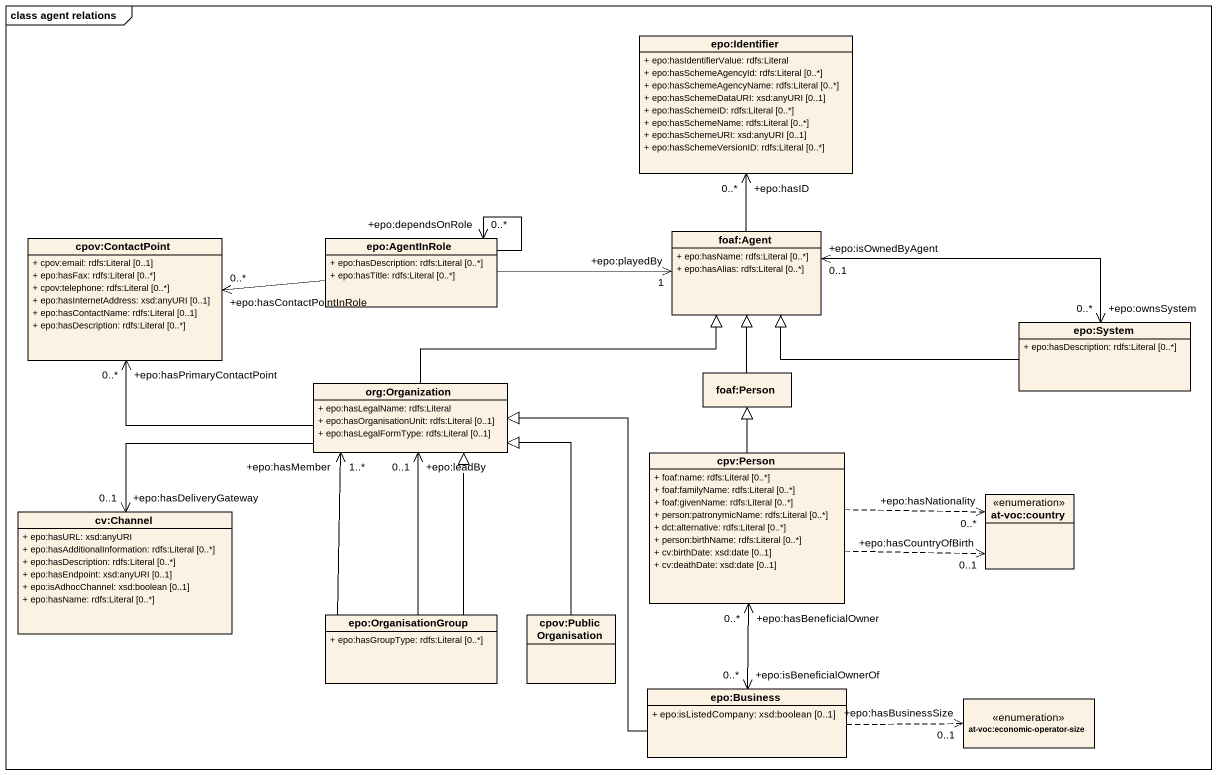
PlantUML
@startuml
mainframe class agent relations
hide circle
hide empty members
skinparam classAttributeIconSize 0
class "epo:Identifier" as epo_Identifier {
  + epo:hasIdentifierValue: rdfs:Literal
  + epo:hasSchemeAgencyId: rdfs:Literal [0..*]
  + epo:hasSchemeAgencyName: rdfs:Literal [0..*]
  + epo:hasSchemeDataURI: xsd:anyURI [0..1]
  + epo:hasSchemeID: rdfs:Literal [0..*]
  + epo:hasSchemeName: rdfs:Literal [0..*]
  + epo:hasSchemeURI: xsd:anyURI [0..1]
  + epo:hasSchemeVersionID: rdfs:Literal [0..*]
}
class "cpov:ContactPoint" as cpov_ContactPoint {
  + cpov:email: rdfs:Literal [0..1]
  + epo:hasFax: rdfs:Literal [0..*]
  + cpov:telephone: rdfs:Literal [0..*]
  + epo:hasInternetAddress: xsd:anyURI [0..1]
  + epo:hasContactName: rdfs:Literal [0..1]
  + epo:hasDescription: rdfs:Literal [0..*]
}
class "epo:AgentInRole" as epo_AgentInRole {
  + epo:hasDescription: rdfs:Literal [0..*]
  + epo:hasTitle: rdfs:Literal [0..*]
}
class "foaf:Agent" as foaf_Agent {
  + epo:hasName: rdfs:Literal [0..*]
  + epo:hasAlias: rdfs:Literal [0..*]
}
class "epo:System" as epo_System {
  + epo:hasDescription: rdfs:Literal [0..*]
}
class "foaf:Person" as foaf_Person
class "org:Organization" as org_Organization {
  + epo:hasLegalName: rdfs:Literal
  + epo:hasOrganisationUnit: rdfs:Literal [0..1]
  + epo:hasLegalFormType: rdfs:Literal [0..1]
}
class "cpv:Person" as cpv_Person {
  + foaf:name: rdfs:Literal [0..*]
  + foaf:familyName: rdfs:Literal [0..*]
  + foaf:givenName: rdfs:Literal [0..*]
  + person:patronymicName: rdfs:Literal [0..*]
  + dct:alternative: rdfs:Literal [0..*]
  + person:birthName: rdfs:Literal [0..*]
  + cv:birthDate: xsd:date [0..1]
  + cv:deathDate: xsd:date [0..1]
}
enum "at-voc:country" as at_voc_country
class "cv:Channel" as cv_Channel {
  + epo:hasURL: xsd:anyURI
  + epo:hasAdditionalInformation: rdfs:Literal [0..*]
  + epo:hasDescription: rdfs:Literal [0..*]
  + epo:hasEndpoint: xsd:anyURI [0..1]
  + epo:isAdhocChannel: xsd:boolean [0..1]
  + epo:hasName: rdfs:Literal [0..*]
}
class "epo:OrganisationGroup" as epo_OrganisationGroup {
  + epo:hasGroupType: rdfs:Literal [0..*]
}
class "cpov:PublicOrganisation" as cpov_PublicOrganisation
class "epo:Business" as epo_Business {
  + epo:isListedCompany: xsd:boolean [0..1]
}
enum "at-voc:economic-operator-size" as at_voc_economic_operator
epo_AgentInRole -left-> "+epo:hasContactPointInRole\n0..*" cpov_ContactPoint
epo_AgentInRole --> "+epo:dependsOnRole\n0..*" epo_AgentInRole
epo_AgentInRole -right-> "+epo:playedBy\n1" foaf_Agent
foaf_Agent -up-> "+epo:hasID\n0..*" epo_Identifier
epo_System -left-|> foaf_Agent
epo_System "+epo:ownsSystem\n0..*" <-left-> "+epo:isOwnedByAgent\n0..1" foaf_Agent
foaf_Person -up-|> foaf_Agent
org_Organization -left-> "+epo:hasPrimaryContactPoint\n0..*" cpov_ContactPoint
org_Organization -right-|> foaf_Agent
org_Organization -left-> "+epo:hasDeliveryGateway\n0..1" cv_Channel
cpv_Person -up-|> foaf_Person
cpv_Person .right.> "+epo:hasNationality\n0..*" at_voc_country
cpv_Person .right.> "+epo:hasCountryOfBirth\n0..1" at_voc_country
epo_OrganisationGroup -up-> "+epo:hasMember\n1..*" org_Organization
epo_OrganisationGroup -up-|> org_Organization
epo_OrganisationGroup -up-> "+epo:leadBy\n0..1" org_Organization
cpov_PublicOrganisation -up-|> org_Organization
epo_Business -up-|> org_Organization
epo_Business "+epo:isBeneficialOwnerOf\n0..*" <-up-> "+epo:hasBeneficialOwner\n0..*" cpv_Person
epo_Business .right.> "+epo:hasBusinessSize\n0..1" at_voc_economic_operator
@enduml
